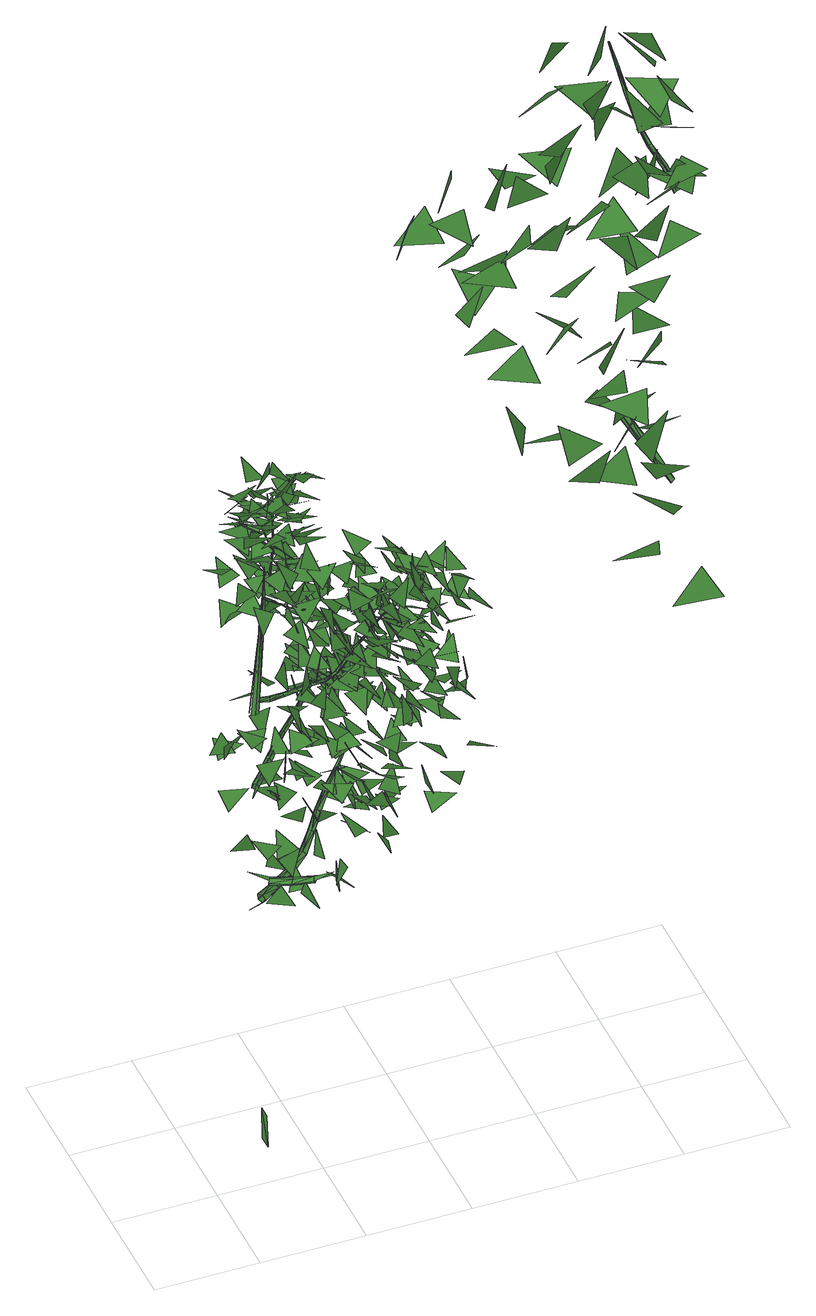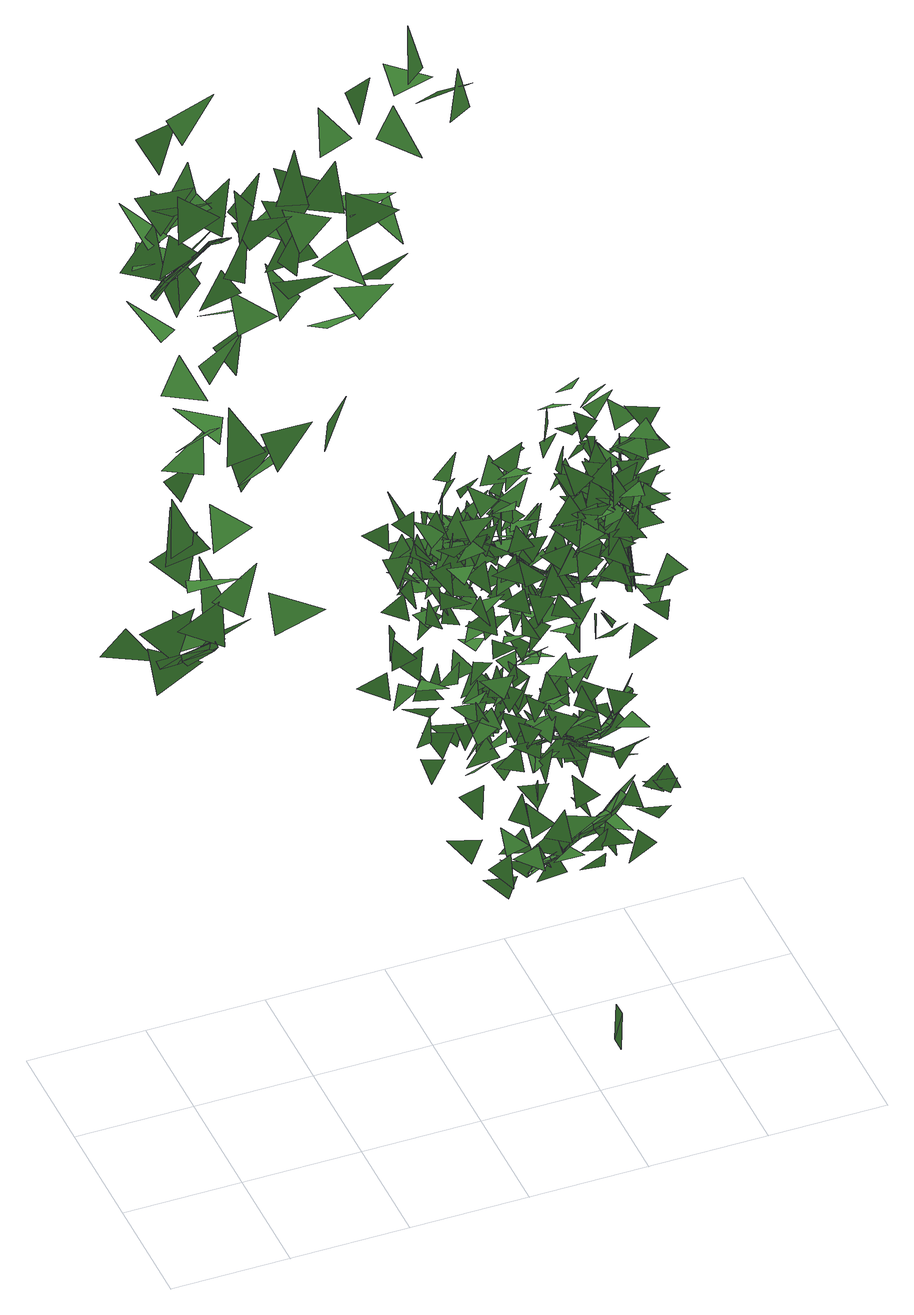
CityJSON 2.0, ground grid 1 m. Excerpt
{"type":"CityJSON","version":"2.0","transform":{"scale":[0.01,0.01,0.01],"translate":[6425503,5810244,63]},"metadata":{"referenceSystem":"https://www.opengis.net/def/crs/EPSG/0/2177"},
"CityObjects":{
"tree1":{"type":"SolitaryVegetationObject","attributes":{"crownarea":"86","modell_vol":"LIS","treeheight":"7.1"},"geometry":[{"type":"MultiSurface","lod":"2","boundaries":[[[0,1,2]],[[3,0,4]],[[5,6,7]],[[8,9,10]],[[11,8,10]],[[12,13,14]],[[15,16,17]],[[18,19,20]],[[21,22,23]],[[24,25,26]],[[27,28,29]],[[30,31,32]],[[21,33,22]],[[33,34,35]],[[36,23,37]],[[38,39,40]],[[36,21,23]],[[41,40,42,43]],[[44,45,39]],[[46,47,42]],[[48,49,50]],[[51,52,53]],[[49,48,43,37]],[[45,44,46]],[[34,48,50]],[[54,51,55]],[[56,41,43,42]],[[57,36,37]],[[58,59,60]],[[48,57,37,43]],[[41,38,40]],[[61,17,16]],[[38,44,39]],[[47,56,42]],[[62,63,64]],[[65,66,63]],[[67,68,64]],[[44,47,46]],[[21,69,33]],[[70,71,72]],[[51,53,55]],[[73,74,75]],[[62,65,63]],[[52,76,53]],[[77,62,64]],[[52,17,61]],[[78,79,80]],[[66,65,81]],[[68,67,81]],[[68,77,64]],[[21,36,69]],[[79,82,80]],[[16,54,83]],[[84,78,80]],[[85,86,80]],[[34,33,69]],[[87,82,79]],[[85,80,82]],[[84,88,78]],[[89,87,79]],[[36,57,69]],[[88,90,78]],[[80,86,84]],[[91,85,82]],[[85,92,86]],[[92,85,93]],[[94,95,92]],[[85,91,93]],[[82,87,91]],[[92,95,96]],[[93,94,92]],[[92,96,86]],[[97,90,89,48,34,69]],[[69,57,48,89,90,97]],[[14,98,12]],[[89,90,87]],[[99,100,101]],[[65,102,81]],[[102,68,81]],[[103,104,95]],[[90,88,87]],[[84,86,105]],[[96,106,86]],[[88,84,105]],[[94,107,95]],[[91,87,108]],[[108,87,88]],[[106,105,86]],[[107,103,95]],[[93,91,109]],[[105,108,88]],[[31,110,111]],[[91,108,109]],[[96,95,112]],[[112,95,104]],[[113,114,115]],[[108,105,109]],[[93,109,94]],[[105,106,109]],[[106,96,112]],[[109,106,94]],[[106,112,94]],[[76,52,61]],[[54,55,83]],[[103,116,104]],[[117,94,112]],[[112,104,117]],[[117,118,94]],[[119,120,121]],[[107,94,118]],[[122,123,124]],[[125,116,103]],[[103,107,125]],[[126,127,128]],[[117,104,116]],[[107,118,125]],[[129,118,117]],[[61,16,83]],[[68,130,77]],[[131,111,132]],[[14,74,133]],[[125,118,129]],[[134,135,136]],[[137,131,138]],[[117,116,129]],[[125,139,116]],[[110,132,111]],[[62,77,140]],[[141,139,125]],[[75,142,73]],[[139,143,116]],[[130,140,77]],[[65,144,102]],[[125,129,145]],[[146,139,141]],[[141,125,145]],[[129,116,147]],[[139,148,143]],[[116,143,147]],[[146,148,139]],[[147,145,129]],[[65,62,144]],[[149,150,151]],[[146,141,152]],[[62,140,153]],[[143,148,154]],[[141,145,152]],[[147,143,154]],[[152,145,147]],[[30,137,155]],[[154,152,147]],[[142,12,98]],[[68,102,156]],[[31,30,157]],[[144,156,102]],[[62,153,144]],[[44,158,47]],[[159,160,161]],[[68,156,130]],[[131,132,138]],[[162,163,164]],[[165,166,167]],[[41,56,168]],[[169,170,171]],[[38,41,172]],[[53,76,173]],[[44,38,172]],[[56,47,174]],[[55,53,175]],[[137,138,155]],[[133,74,73]],[[31,157,110]],[[14,133,176]],[[158,177,47]],[[157,30,155]],[[153,140,178]],[[83,55,175]],[[144,153,179]],[[73,142,180]],[[14,176,98]],[[41,168,172]],[[181,182,183]],[[140,130,184]],[[56,174,168]],[[76,61,185]],[[180,142,98]],[[156,144,186]],[[153,178,179]],[[130,156,187]],[[53,173,175]],[[178,140,184]],[[44,172,158]],[[188,189,190]],[[76,185,173]],[[174,47,177]],[[144,179,186]],[[191,192,193]],[[194,195,196]],[[184,130,187]],[[187,156,186]],[[61,83,197]],[[83,175,198]],[[199,200,201]],[[202,203,204]],[[205,206,207]],[[185,61,197]],[[208,209,210]],[[211,155,138]],[[179,178,212]],[[186,213,187]],[[197,83,198]],[[178,184,214]],[[168,215,172]],[[216,97,217]],[[186,179,213]],[[179,212,218]],[[184,187,219]],[[220,221,222]],[[213,219,187]],[[223,224,225]],[[212,178,214]],[[179,218,213]],[[173,226,175]],[[138,132,227]],[[228,229,230]],[[214,184,219]],[[231,211,138]],[[232,233,234]],[[235,236,237]],[[168,174,215]],[[132,110,238]],[[174,177,239]],[[158,172,240]],[[157,155,211]],[[110,157,241]],[[177,158,240]],[[218,212,242]],[[243,244,245]],[[176,246,98]],[[98,247,180]],[[212,214,248]],[[213,218,249]],[[250,251,252]],[[138,227,231]],[[218,242,249]],[[172,215,253]],[[242,212,248]],[[219,213,254]],[[227,132,238]],[[174,239,215]],[[214,219,255]],[[172,253,240]],[[254,213,249]],[[256,257,258]],[[214,255,248]],[[259,260,261]],[[262,263,264]],[[265,266,267]],[[239,177,268]],[[269,270,271]],[[268,177,240]],[[110,241,238]],[[255,219,254]],[[272,273,274]],[[241,157,211]],[[275,276,277]],[[133,73,278]],[[279,280,281]],[[282,283,284]],[[285,286,287]],[[288,289,290]],[[291,292,293]],[[294,295,296]],[[197,198,297]],[[73,180,298]],[[176,133,246]],[[299,300,301]],[[249,242,302]],[[242,248,303]],[[304,305,306]],[[248,255,303]],[[307,308,309]],[[254,249,310]],[[311,312,313]],[[314,315,316]],[[317,318,319]],[[249,302,320]],[[255,254,310]],[[302,242,303]],[[310,249,320]],[[268,321,239]],[[255,322,303]],[[323,324,325]],[[322,255,310]],[[326,327,328]],[[329,133,278]],[[330,331,332]],[[333,334,335]],[[336,337,338]],[[339,340,341]],[[253,215,342]],[[278,73,298]],[[343,344,345]],[[240,253,342]],[[133,329,246]],[[215,239,346]],[[180,247,298]],[[347,348,349]],[[350,351,352]],[[321,346,239]],[[241,353,238]],[[268,240,321]],[[320,302,354]],[[98,246,247]],[[355,356,357]],[[302,303,358]],[[359,360,361]],[[362,363,364]],[[215,365,342]],[[366,367,368]],[[231,227,369]],[[303,322,370]],[[310,320,370]],[[371,372,373]],[[374,375,376]],[[215,346,365]],[[354,302,358]],[[322,310,370]],[[320,354,377]],[[240,342,378]],[[303,370,358]],[[379,380,381]],[[227,238,382]],[[370,320,377]],[[383,384,385]],[[321,240,378]],[[211,231,386]],[[241,211,386]],[[387,388,389]],[[390,391,392]],[[393,354,358]],[[394,395,396,397]],[[398,399,400]],[[401,402,403]],[[396,404,405,406]],[[377,354,393]],[[407,393,358]],[[408,409,410]],[[231,369,411]],[[358,370,412]],[[413,414,415]],[[416,417,418]],[[370,377,412]],[[419,420,421]],[[369,227,382]],[[358,412,407]],[[412,377,393]],[[231,411,386]],[[422,423,424]],[[425,426,427]],[[238,353,382]],[[428,378,342]],[[353,241,386]],[[429,365,346]],[[430,431,432]],[[433,434,435]],[[393,436,412]],[[378,428,321]],[[393,407,436]],[[407,412,437]],[[438,439,440]],[[436,441,412]],[[407,437,436]],[[442,428,342]],[[443,444,445]],[[342,365,429]],[[412,446,437]],[[446,412,441]],[[447,429,346]],[[448,449,450]],[[346,321,451]],[[428,451,321]],[[452,453,454]],[[436,455,441]],[[436,437,456]],[[342,429,442]],[[457,458,459]],[[460,461,462]],[[463,464,465]],[[466,467,468]],[[437,446,469]],[[470,471,472]],[[446,441,473]],[[437,469,456]],[[436,456,455]],[[447,346,451]],[[473,441,455]],[[446,473,469]],[[474,475,476]],[[329,278,477]],[[278,298,477]],[[478,479,450,480]],[[481,482,483]],[[484,485,486]],[[456,469,487]],[[455,456,487]],[[246,329,488]],[[298,247,489]],[[490,491,492]],[[247,246,488]],[[469,473,493]],[[411,369,494]],[[473,455,495]],[[496,497,498]],[[499,500,501]],[[495,455,487]],[[487,469,493]],[[473,495,493]],[[502,503,504]],[[505,506,507]],[[369,382,508]],[[509,428,442]],[[510,511,512]],[[386,411,513]],[[514,515,516]],[[353,386,513]],[[493,517,487]],[[518,495,487]],[[382,353,519]],[[517,493,495]],[[520,521,522]],[[523,329,477]],[[524,525,526]],[[517,518,487]],[[477,298,527]],[[442,429,528]],[[528,509,442]],[[518,517,495]],[[529,530,531]],[[532,533,534]],[[298,489,527]],[[535,411,494]],[[429,447,536]],[[329,523,488]],[[537,538,539]],[[540,541,542]],[[494,369,508]],[[447,451,536]],[[451,428,543]],[[544,545,546]],[[489,247,488]],[[547,548,549]],[[411,535,513]],[[382,519,508]],[[550,551,552]],[[553,554,555]],[[556,557,558]],[[429,559,528]],[[560,518,517]],[[519,353,513]],[[429,536,559]],[[543,428,509]],[[561,562,563]],[[451,543,536]],[[564,565,566]],[[567,568,569]],[[570,571,572]],[[573,574,575]],[[576,577,578]],[[579,580,581]],[[582,583,584]],[[585,586,587]],[[588,589,590]],[[591,592,593]],[[594,595,596]],[[560,597,598]],[[599,600,601]],[[602,509,528]],[[603,604,605]],[[606,607,608]],[[609,610,611]],[[612,613,614]],[[528,559,615]],[[615,602,528]],[[616,617,618]],[[619,620,621]],[[598,597,622]],[[513,623,519]],[[543,509,602]],[[559,536,624]],[[625,626,627]],[[536,543,624]],[[628,629,630]],[[631,632,633]],[[535,494,634]],[[559,635,615]],[[494,508,636]],[[559,624,635]],[[523,477,637]],[[477,527,637]],[[513,535,638]],[[639,543,602]],[[640,641,642]],[[643,644,645]],[[646,647,648]],[[543,639,624]],[[508,519,649]],[[650,651,652]],[[623,649,519]],[[653,654,655]],[[656,657,658]],[[527,489,659]],[[634,494,636]],[[488,523,660]],[[661,662,663]],[[638,535,634]],[[489,488,660]],[[664,665,666]],[[508,649,636]],[[615,667,602]],[[668,669,670]],[[671,672,673]],[[513,638,623]],[[674,675,676]],[[677,523,637]],[[678,679,680]],[[681,682,683]],[[637,527,684]],[[615,635,667]],[[685,686,687]],[[688,689,690,691]],[[692,693,694]],[[695,696,697]],[[639,602,698]],[[684,527,659]],[[624,639,698]],[[699,700,701]],[[635,624,698]],[[523,677,660]],[[702,703,704]],[[705,706,707]],[[635,708,667]],[[709,710,711]],[[602,667,712]],[[713,714,715]],[[659,489,660]],[[635,698,708]],[[698,602,712]],[[716,717,718]],[[719,720,721]],[[722,723,724]],[[636,725,634]],[[726,727,728]],[[729,730,731]],[[732,733,734]],[[735,736,737]],[[738,739,740]],[[741,742,688,743]],[[744,745,746]],[[747,748,749]],[[750,751,752]],[[753,754,755]],[[756,757,758]],[[759,760,761]],[[712,667,762]],[[763,764,765]],[[667,708,766]],[[638,634,767]],[[725,767,634]],[[708,698,766]],[[698,712,768]],[[769,770,771]],[[772,773,774]],[[775,776,777]],[[778,779,780]],[[636,649,781]],[[782,783,784]],[[667,766,762]],[[623,638,785]],[[786,787,788]],[[768,712,762]],[[649,623,785]],[[789,790,791]],[[792,698,768]],[[793,794,795,796]],[[698,797,766]],[[798,799,800]],[[698,792,797]],[[801,802,803]],[[637,684,804]],[[805,638,767]],[[806,807,808]],[[636,781,725]],[[677,637,809]],[[810,811,812]],[[813,814,815]],[[816,817,818]],[[819,820,821]],[[822,823,824]],[[638,805,785]],[[825,826,827]],[[781,649,785]],[[828,829,830]],[[684,659,831]],[[832,833,834]],[[659,660,831]],[[835,797,792]],[[836,660,677,837]],[[637,804,809]],[[838,839,840]],[[841,842,843]],[[844,845,846]],[[762,766,847]],[[848,849,850]],[[768,762,851]],[[852,853,854]],[[804,684,855]],[[766,797,847]],[[792,768,851]],[[851,835,792]],[[856,857,858]],[[859,860,861]],[[862,863,864]],[[865,866,867]],[[677,809,837]],[[855,684,831]],[[868,869,870]],[[871,872,873]],[[874,875,876]],[[762,847,851]],[[877,878,879]],[[880,881,882]],[[883,884,885]],[[797,835,847]],[[886,795,887]],[[888,889,890]],[[831,660,836,837]],[[891,892,893]],[[894,895,896]],[[767,725,897]],[[805,767,898]],[[899,900,901]],[[902,903,904]],[[725,781,905]],[[785,805,906]],[[907,851,847]],[[781,785,906]],[[908,847,835]],[[909,835,851]],[[910,911,912]],[[898,767,897]],[[913,914,915]],[[916,805,898]],[[725,905,897]],[[917,918,919]],[[920,907,847]],[[908,920,847]],[[921,922,923]],[[924,925,926]],[[805,916,906]],[[836,927,928,929]],[[930,837,809]],[[907,931,851]],[[905,781,906]],[[909,908,835]],[[931,909,851]],[[932,933,934]],[[935,936,937]],[[938,939,940]],[[941,942,943,944]],[[945,946,947]],[[948,949,950]],[[951,952,953]],[[954,955,956]],[[957,958,959]],[[960,961,962]],[[963,964,965]],[[966,967,968]],[[969,970,971]],[[972,973,974]],[[975,976,977]],[[978,979,980]],[[809,804,981]],[[982,983,984]],[[804,855,985]],[[986,987,988]],[[989,990,991]],[[992,993,994]],[[995,996,997]],[[998,930,809]],[[855,831,999]],[[831,837,930]],[[1000,1001,1002]],[[1003,1004,1005]],[[1006,1007,1008]],[[1009,1010,1011]],[[1012,1013,1014]],[[1015,1016,1017]],[[981,804,985]],[[998,809,981]],[[1018,1019,1020]],[[1021,1022,1023]],[[1024,1025,1026]],[[855,999,985]],[[941,1027,1028,1029]],[[1030,1031,1032]],[[1033,1034,1035]],[[898,897,1036]],[[920,908,1037]],[[897,905,1036]],[[999,831,930]],[[908,909,1037]],[[916,898,1038]],[[907,920,1037]],[[931,907,1037]],[[909,931,1037]],[[906,916,1038]],[[1039,1040,1041]],[[905,906,1042]],[[1043,1044,1045]],[[1046,1047,1048]],[[1049,1050,1051]],[[1052,1053,1054]],[[1055,1056,1057]],[[1058,1059,1060]],[[909,1061,1037]],[[1062,1063,1064]],[[1065,898,1036]],[[1066,1067,1068]],[[1038,898,1065]],[[1069,1070,1071]],[[1072,1073,1074]],[[905,1042,1036]],[[1075,1076,1077]],[[906,1038,1078]],[[906,1078,1042]],[[1079,1080,1081]],[[1082,1083,1084]],[[1085,1086,1087]],[[1088,1089,1090]],[[1091,1092,1093]],[[1094,1095,1096]],[[1097,1098,1099]],[[1100,1101,1102]],[[981,1103,998]],[[1104,1105,1106]],[[1107,1108,1109]],[[1110,1111,1112]],[[1113,1114,1115]],[[1116,1061,1037]],[[1117,1118,1119]],[[1120,1121,1122]],[[1123,1124,1125]],[[1126,1127,1128]],[[1129,1130,1131]],[[981,985,1132]],[[1133,1116,1037]],[[1037,1061,1134]],[[1135,1136,1137]],[[1138,1139,1140]],[[1141,1142,1143]],[[1103,1144,998]],[[985,999,1132]],[[930,998,1144]],[[1145,1146,1147]],[[1148,1149,1150]],[[1151,1152,1153]],[[1154,1155,1156]],[[999,930,1157]],[[1158,1159,1160]],[[1037,1134,1161]],[[1162,1163,1164]],[[1061,1116,1134]],[[1133,1037,1161]],[[1165,1166,1167]],[[1168,1169,1170]],[[1171,1172,1173]],[[1065,1036,1174]],[[1103,981,1132]],[[1038,1065,1175]],[[1036,1042,1176]],[[1177,1178,1179]],[[1078,1038,1175]],[[1042,1078,1180]],[[1181,1182,1183]],[[1184,1185,1186]],[[1187,1188,1189]],[[1190,1191,1192]],[[999,1157,1132]],[[930,1144,1193]],[[1157,930,1193]],[[1194,1195,1196]],[[1197,1198,1199]],[[1200,1201,1202]],[[1203,1204,1205]],[[1206,1207,1208]],[[1175,1065,1174]],[[1174,1036,1176]],[[1209,1134,1116]],[[1042,1180,1176]],[[1078,1210,1180]],[[1078,1175,1210]],[[1211,1212,1213]],[[1214,1215,1216]],[[1217,1218,1219]],[[1220,1221,1222]],[[1161,1134,1209]],[[1116,1133,1209]],[[1133,1161,1209]],[[1223,1224,1225]],[[1226,1227,1228]],[[1132,1229,1103]],[[1230,1231,1232]],[[1233,1234,1235]],[[1236,1237,1238]],[[1239,1240,1241]],[[1242,1193,1144]],[[1243,1244,1245]],[[1246,1247,1248]],[[1249,1250,1251]],[[1252,1253,1254]],[[1255,1256,1257]],[[1258,1176,1180]],[[1259,1260,1261]],[[1262,1263,1264]],[[1265,1266,1267]],[[1268,1269,1270]],[[1271,1272,1273]],[[1274,1275,1276]],[[1277,1278,1279]],[[1280,1281,1282]],[[1283,1284,1285]],[[1286,1287,1288]],[[1289,1290,1291]],[[1292,1293,1294]],[[1295,1296,1297]],[[1298,1299,1300]],[[1301,1302,1303]],[[1304,1305,1306]],[[1307,1308,1309]],[[1310,1311,1312]],[[1313,1314,1315]],[[1316,1317,1318]],[[1319,1320,1321]],[[1322,1323,1324]],[[1325,1326,1327]],[[1328,1329,1330]],[[1331,1332,1333]],[[1334,1335,1336]],[[1337,1338,1339]],[[1340,1341,1342]],[[1343,1344,1345]],[[1346,1347,1348]],[[1349,1350,1351]],[[1352,1353,1354]],[[1355,1356,1357]],[[1358,1359,1360]],[[1361,1362,1363]],[[1364,1365,1366]],[[1367,1368,1369]],[[1370,1371,1372]],[[1373,1374,1375]],[[1376,1377,1378]],[[1379,1380,1381]],[[1382,1383,1384]],[[1385,1386,1387]],[[1388,1389,1390]],[[1391,1392,1393]],[[1394,1395,1396]],[[1397,1398,1399]],[[1400,1401,1402]],[[1403,1404,1405]],[[1406,1407,1408]],[[1409,1410,1411]],[[1412,1413,1414]],[[1415,1416,1417]],[[1418,1419,1420]],[[1421,1422,1423]],[[1424,1425,1426]],[[1427,1428,1429]]]}]},
"tree2":{"type":"SolitaryVegetationObject","attributes":{"crownarea":"105","modell_vol":"LIS","treeheight":"12.1"},"geometry":[{"type":"MultiSurface","lod":"2","boundaries":[[[1430,1431,1432]],[[1433,1434,1435]],[[1436,1437,1438]],[[1439,1440,1441]],[[1442,1443,1444]],[[1445,1446,1447]],[[1448,1449,1450]],[[1451,1452,1453]],[[1454,1455,1456]],[[1457,1458,1459]],[[1460,1461,1462]],[[1463,1464,1465]],[[1466,1467,1468]],[[1469,1470,1471]],[[1472,1473,1474]],[[1475,1476,1477]],[[1478,1479,1480]],[[1481,1482,1483]],[[1484,1485,1486]],[[1487,1488,1489]],[[1490,1491,1492]],[[1493,1494,1495]],[[1496,1497,1498]],[[1499,1500,1501]],[[1502,1503,1504]],[[1505,1506,1507]],[[1508,1509,1510]],[[1511,1512,1513]],[[1514,1515,1516]],[[1517,1518,1519]],[[1520,1521,1522]],[[1523,1524,1525]],[[1526,1527,1528]],[[1529,1530,1531]],[[1532,1533,1534]],[[1535,1536,1537]],[[1538,1539,1540]],[[1541,1542,1543]],[[1544,1545,1546]],[[1547,1548,1549]],[[1550,1551,1552]],[[1553,1554,1555]],[[1556,1557,1558]],[[1559,1560,1561]],[[1562,1563,1564]],[[1565,1566,1567]],[[1568,1569,1570]],[[1571,1572,1573]],[[1574,1575,1576]],[[1577,1578,1579]],[[1580,1581,1582]],[[1583,1584,1585]],[[1586,1587,1588]],[[1589,1590,1591]],[[1592,1593,1594]],[[1595,1596,1597]],[[1598,1599,1600]],[[1601,1602,1603]],[[1604,1605,1606]],[[1604,1607,1605]],[[1604,1606,1608]],[[1609,1604,1610]],[[1610,1604,1608]],[[1607,1611,1605]],[[1607,1604,1612]],[[1611,1613,1605]],[[1614,1610,1608]],[[1604,1609,1612]],[[1615,1609,1610]],[[1612,1616,1607]],[[1607,1616,1611]],[[1611,1614,1613]],[[1614,1608,1617]],[[1606,1605,1618]],[[1613,1614,1617]],[[1619,1610,1614]],[[1619,1615,1610]],[[1620,1605,1613]],[[1611,1619,1614]],[[1608,1621,1617]],[[1608,1606,1621]],[[1616,1619,1611]],[[1605,1620,1618]],[[1622,1623,1624]],[[1625,1612,1609]],[[1606,1618,1621]],[[1626,1609,1615]],[[1627,1620,1613]],[[1628,1629,1630]],[[1621,1627,1617]],[[1613,1617,1627]],[[1631,1632,1633]],[[1626,1625,1609]],[[1634,1635,1636]],[[1612,1625,1616]],[[1637,1626,1615]],[[1638,1621,1618]],[[1639,1640,1641]],[[1642,1618,1620]],[[1637,1615,1619]],[[1643,1644,1645]],[[1616,1646,1619]],[[1621,1647,1627]],[[1648,1649,1650]],[[1625,1651,1616]],[[1652,1653,1654]],[[1646,1637,1619]],[[1655,1656,1657]],[[1651,1646,1616]],[[1658,1625,1626]],[[1659,1660,1661]],[[1662,1626,1637]],[[1662,1658,1626]],[[1663,1664,1665]],[[1658,1666,1625]],[[1666,1667,1625]],[[1625,1667,1651]],[[1668,1662,1637]],[[1668,1637,1646]],[[1651,1667,1646]],[[1669,1670,1671]],[[1667,1668,1646]],[[1669,1672,1670]],[[1673,1670,1672]],[[1674,1675,1676]],[[1671,1677,1678]],[[1679,1680,1681]],[[1669,1671,1678]],[[1669,1682,1672]],[[1673,1683,1684]],[[1683,1673,1672]],[[1685,1677,1684]],[[1685,1678,1677]],[[1686,1687,1688]],[[1689,1690,1691]],[[1692,1693,1694]],[[1682,1695,1672]],[[1683,1685,1684]],[[1695,1696,1672]],[[1683,1672,1696]]]}]}
},
"vertices":[
[65,38,413],[62,37,415],[68,23,417],[65,37,410],[68,22,414],[56,32,595],[56,54,611],[74,52,600],[65,58,38],[65,46,38],[66,45,3],[66,59,3],[72,64,266],[52,53,270],[70,67,262],[55,66,302],[72,55,300],[72,55,295],[87,61,424],[68,47,410],[60,57,428],[71,73,584],[60,70,475],[64,69,475],[62,30,642],[82,44,630],[84,23,626],[68,72,523],[58,67,524],[68,72,520],[71,79,383],[70,81,386],[60,66,384],[71,74,584],[72,76,584],[60,74,475],[72,72,584],[67,70,475],[77,69,491],[65,72,491],[65,70,489],[77,68,489],[65,72,486],[68,71,487],[78,72,490],[65,74,490],[65,74,487],[78,72,487],[74,74,584],[67,74,475],[64,76,475],[68,49,298],[70,51,293],[85,38,300],[70,51,302],[87,40,304],[77,69,486],[74,73,584],[72,76,264],[62,74,283],[64,99,276],[89,43,298],[72,82,560],[69,74,560],[70,74,561],[74,81,560],[71,73,559],[71,73,562],[74,81,562],[74,74,636],[76,54,656],[57,73,648],[79,78,644],[85,85,266],[67,71,264],[67,72,269],[87,40,297],[72,82,562],[72,74,603],[72,74,601],[74,67,603],[72,73,560],[75,68,602],[89,44,303],[75,68,604],[77,62,605],[77,62,606],[76,68,602],[76,68,604],[74,74,601],[74,74,602],[77,62,604],[79,56,607],[79,56,606],[82,50,608],[81,50,609],[79,56,608],[74,74,621],[89,78,264],[84,50,414],[76,32,423],[85,51,441],[75,81,561],[84,43,609],[84,44,610],[78,62,606],[80,56,607],[84,44,609],[78,62,604],[80,56,606],[81,94,386],[67,84,385],[82,50,609],[60,105,572],[80,105,580],[61,103,599],[88,39,612],[85,44,610],[85,44,609],[80,28,643],[74,45,663],[94,44,645],[95,22,577],[74,28,594],[93,35,600],[88,38,611],[87,25,594],[84,45,612],[85,52,592],[89,39,611],[77,89,563],[66,83,381],[78,96,385],[84,84,260],[53,106,680],[67,113,665],[78,94,680],[70,81,379],[78,96,381],[91,32,614],[76,90,563],[91,32,613],[70,67,271],[91,33,614],[77,90,561],[92,33,613],[93,28,616],[92,33,614],[93,28,617],[102,60,319],[88,42,305],[77,49,322],[94,28,616],[76,90,562],[94,28,617],[81,94,380],[78,89,562],[82,92,384],[90,70,492],[69,108,632],[92,99,645],[65,99,652],[89,23,482],[83,41,501],[96,49,486],[62,108,664],[52,124,653],[79,120,646],[89,67,491],[94,45,612],[77,36,621],[98,39,638],[89,68,493],[102,28,306],[90,67,489],[103,30,310],[87,80,259],[91,70,490],[79,98,565],[79,98,564],[88,81,267],[59,116,457],[85,123,451],[74,106,469],[81,97,566],[104,29,303],[81,98,564],[82,97,565],[103,16,284],[96,33,304],[96,42,284],[77,113,610],[94,105,619],[71,95,629],[93,24,602],[84,33,620],[111,33,621],[106,32,304],[105,33,308],[62,114,619],[82,124,604],[84,103,607],[64,111,661],[76,125,641],[85,106,645],[74,111,620],[57,125,633],[83,129,626],[106,47,513],[92,32,516],[101,41,540],[92,108,382],[84,104,570],[85,105,568],[85,103,570],[103,65,493],[88,66,607],[100,80,626],[84,105,568],[86,104,569],[90,30,663],[104,50,672],[109,30,654],[94,70,611],[92,52,622],[94,73,638],[118,20,318],[89,109,387],[86,43,640],[104,59,653],[107,40,635],[90,109,384],[79,81,248],[104,76,241],[92,80,265],[68,115,681],[64,133,671],[89,131,680],[92,107,388],[103,67,491],[103,69,494],[94,106,385],[87,110,576],[68,111,661],[72,129,651],[94,120,663],[107,93,262],[108,90,266],[88,109,576],[87,111,574],[66,155,508],[85,152,527],[67,162,534],[102,67,494],[89,111,574],[89,110,575],[95,95,577],[90,107,601],[83,113,575],[75,113,592],[70,137,603],[92,127,591],[77,101,366],[104,106,362],[89,101,384],[65,151,571],[55,169,566],[82,169,559],[103,69,491],[96,72,490],[84,73,508],[101,94,504],[63,138,527],[75,155,521],[87,138,538],[82,130,619],[101,125,631],[78,115,642],[104,96,269],[87,61,407],[101,75,398],[113,52,403],[103,83,592],[93,90,616],[89,99,591],[67,135,269],[92,140,260],[82,133,285],[65,136,648],[81,147,629],[89,130,638],[116,27,495],[97,22,514],[118,40,511],[82,128,621],[60,145,626],[87,149,623],[122,22,313],[106,92,270],[62,172,351],[84,166,352],[72,169,376],[92,114,582],[93,113,582],[64,157,322],[70,147,304],[90,150,322],[67,161,548],[87,165,553],[70,177,570],[94,115,581],[69,169,346],[91,165,361],[67,177,366],[90,137,584],[94,126,603],[74,145,606],[82,107,551],[108,115,552],[91,103,570],[92,115,581],[115,66,496],[94,114,581],[83,102,632],[101,113,635],[101,90,648],[74,167,347],[94,174,364],[71,160,367],[104,96,264],[109,24,638],[101,41,648],[128,40,650],[116,13,593],[109,30,613],[123,38,599],[133,26,486],[108,19,494],[117,35,506],[73,135,540],[95,121,534],[90,140,552],[114,64,499],[98,75,259],[109,61,271],[106,84,283],[115,64,496],[123,54,579],[106,42,596],[109,64,600],[81,119,393],[77,145,396],[99,130,391],[105,119,387],[96,118,589],[72,127,650],[92,141,640],[98,129,657],[97,117,589],[123,55,477],[108,67,496],[104,74,476],[94,72,573],[96,90,563],[119,74,562],[114,63,497],[88,101,279],[84,128,281],[106,113,280],[101,122,388],[98,118,588],[101,133,623],[106,119,638],[81,129,639],[104,98,265],[94,111,279],[95,121,254],[97,118,589],[114,66,499],[78,131,577],[87,119,562],[105,126,580],[104,120,390],[106,85,613],[87,101,602],[106,107,597],[104,121,385],[102,106,550],[91,119,562],[96,129,538],[82,123,629],[101,128,609],[104,109,619],[99,121,596],[82,123,605],[90,144,619],[93,139,616],[103,123,607],[114,62,435],[106,72,459],[111,84,435],[98,125,562],[105,121,582],[87,141,581],[87,136,607],[77,156,623],[99,141,624],[99,121,597],[96,137,371],[106,150,385],[79,148,389],[101,123,386],[100,121,596],[111,42,532],[112,64,518],[127,50,512],[99,111,614],[91,121,638],[100,132,615],[116,30,625],[121,40,650],[126,48,624],[84,151,648],[72,175,646],[94,165,636],[117,63,305],[119,44,314],[119,64,332],[126,63,502],[126,60,501],[115,105,608],[105,88,626],[100,114,621],[96,116,385],[109,101,393],[103,121,410],[101,125,604],[102,124,605],[83,132,645],[95,156,644],[104,130,641],[102,125,604],[126,61,502],[92,114,593],[93,140,590],[111,121,587],[103,125,604],[127,61,499],[78,149,619],[101,165,619],[93,162,638],[127,62,500],[114,52,509],[124,65,530],[123,71,503],[105,130,611],[104,129,612],[98,129,643],[80,150,645],[107,148,640],[76,171,621],[101,179,628],[93,163,641],[126,20,393],[116,43,401],[142,33,401],[120,57,601],[114,57,622],[125,80,615],[105,129,612],[112,118,599],[107,117,625],[99,133,605],[106,129,611],[123,28,460],[120,53,467],[141,40,455],[121,108,273],[95,142,633],[81,163,643],[106,160,633],[109,138,650],[88,146,666],[100,157,644],[121,29,398],[133,52,406],[141,31,391],[106,135,618],[125,106,268],[126,103,272],[101,165,636],[115,157,650],[89,152,656],[107,135,619],[114,134,392],[107,135,618],[101,127,646],[123,124,647],[109,112,667],[145,31,426],[141,12,434],[133,32,451],[93,127,635],[109,140,628],[115,126,651],[126,33,291],[135,30,310],[138,55,300],[116,132,393],[137,62,508],[104,101,579],[116,101,560],[128,88,581],[116,133,388],[116,97,492],[127,81,502],[117,100,519],[109,142,624],[109,142,623],[117,131,391],[143,32,341],[148,18,357],[133,40,365],[122,109,269],[111,156,427],[111,141,442],[94,161,446],[123,105,275],[136,61,509],[97,156,552],[121,150,565],[102,142,574],[143,54,467],[121,47,481],[133,62,491],[114,135,389],[138,60,507],[101,117,601],[111,116,582],[127,108,604],[123,43,522],[140,52,502],[145,32,509],[138,62,507],[126,33,442],[138,54,455],[148,30,445],[106,101,609],[123,107,597],[130,88,615],[109,155,599],[120,146,616],[96,157,623],[114,76,504],[130,96,512],[135,71,505],[106,114,313],[125,111,303],[124,101,328],[137,59,508],[111,148,630],[133,44,273],[136,59,295],[138,64,269],[120,133,631],[115,139,658],[105,148,634],[119,146,582],[104,147,599],[102,168,582],[126,57,287],[139,66,273],[145,40,277],[92,161,660],[98,187,667],[111,167,654],[92,176,614],[119,170,619],[104,160,632],[121,72,533],[124,98,536],[138,80,522],[94,159,396],[106,155,371],[115,163,396],[107,135,587],[128,130,588],[115,127,612],[108,128,253],[129,130,257],[112,140,276],[144,30,507],[128,33,522],[153,45,528],[107,125,429],[123,126,414],[129,109,435],[111,156,635],[111,156,634],[120,153,295],[116,150,317],[101,169,305],[146,64,517],[144,41,540],[131,48,563],[147,62,545],[127,104,362],[117,122,369],[124,122,342],[142,49,548],[133,59,572],[143,71,550],[123,139,641],[123,124,664],[111,147,658],[145,63,518],[102,154,626],[104,178,615],[120,157,614],[136,24,604],[140,41,616],[161,36,600],[113,163,639],[129,143,396],[148,62,516],[111,143,635],[98,155,624],[123,165,626],[102,160,650],[119,174,652],[114,161,675],[148,23,526],[135,47,522],[157,48,522],[127,143,399],[147,62,517],[128,141,400],[135,123,281],[128,144,397],[147,64,516],[123,124,606],[106,135,612],[128,150,610],[114,110,632],[130,118,619],[140,103,638],[136,77,416],[123,91,428],[141,103,413],[130,140,398],[144,47,501],[154,34,521],[149,59,517],[128,146,660],[113,152,683],[116,165,659],[109,131,660],[123,145,650],[131,139,675],[140,120,280],[140,122,276],[138,47,532],[153,60,525],[160,34,525],[134,64,530],[140,86,543],[152,73,522],[153,64,528],[121,132,393],[117,117,378],[143,116,387],[119,123,592],[111,141,582],[138,137,579],[109,143,654],[116,158,641],[136,143,651],[136,124,277],[104,163,620],[121,169,600],[122,173,626],[153,18,565],[150,44,558],[166,34,548],[138,121,282],[112,135,645],[126,147,634],[138,128,650],[127,142,623],[130,143,619],[144,125,633],[119,137,636],[119,150,289],[138,156,298],[117,157,315],[149,81,535],[158,69,550],[138,84,560],[155,64,526],[113,155,643],[133,151,638],[127,147,664],[138,112,548],[153,107,562],[128,113,572],[117,149,618],[138,145,612],[130,133,635],[154,63,527],[127,113,527],[153,105,530],[139,100,547],[154,65,527],[152,67,425],[159,47,443],[148,72,446],[153,73,491],[151,59,515],[147,85,508],[118,133,529],[136,144,513],[139,123,516],[165,30,572],[149,30,593],[164,49,581],[141,150,409],[167,18,436],[150,35,447],[171,37,430],[167,45,549],[162,23,565],[159,50,568],[135,141,591],[153,126,606],[126,134,609],[149,76,491],[151,76,513],[148,100,503],[127,122,623],[120,138,611],[147,138,613],[129,125,633],[120,140,622],[146,145,626],[164,94,485],[146,89,473],[141,94,499],[157,41,366],[177,33,364],[167,28,388],[168,62,557],[154,49,567],[153,74,577],[143,54,597],[158,74,588],[167,55,584],[159,72,337],[153,59,362],[153,84,354],[126,161,632],[146,167,650],[119,168,650],[163,63,537],[160,101,463],[149,81,479],[142,101,484],[163,62,536],[139,151,408],[163,64,537],[138,149,408],[131,133,420],[132,155,434],[142,130,369],[142,125,390],[131,150,384],[172,53,355],[160,37,373],[160,58,379],[132,120,574],[123,136,562],[150,135,562],[142,149,407],[118,148,596],[126,155,577],[144,155,598],[142,151,406],[172,44,479],[160,50,502],[159,65,486],[147,53,633],[160,71,617],[172,53,621],[163,64,536],[176,30,314],[169,19,338],[169,30,334],[169,44,328],[164,63,535],[128,147,638],[115,164,638],[142,169,637],[163,57,514],[159,70,538],[159,78,511],[148,140,287],[141,152,406],[176,15,366],[167,18,386],[175,41,375],[149,140,284],[128,171,428],[146,160,431],[129,160,452],[126,151,666],[142,150,652],[145,134,673],[160,62,565],[141,79,574],[168,81,571],[149,133,280],[142,118,294],[138,143,302],[150,103,374],[160,90,396],[147,113,392],[153,46,582],[160,66,565],[177,55,572],[133,159,635],[155,145,633],[134,145,650],[153,137,286],[156,67,375],[150,92,371],[170,76,361],[173,64,545],[151,138,283],[152,139,283],[128,159,418],[153,153,407],[141,146,430],[163,60,612],[150,78,628],[171,79,611],[145,138,458],[127,146,476],[146,159,462],[172,64,545],[155,125,437],[140,128,459],[144,144,437],[172,65,545],[144,154,445],[141,162,470],[132,171,447],[150,138,289],[151,103,523],[138,122,508],[159,126,511],[150,86,555],[171,84,552],[164,84,578],[167,34,612],[160,59,602],[182,54,601],[136,117,467],[141,143,464],[159,131,463],[172,62,524],[189,47,538],[163,56,543],[167,51,551],[167,60,577],[172,72,552],[142,138,544],[162,130,541],[149,121,563],[141,152,599],[123,164,593],[147,172,582],[137,153,629],[123,167,621],[148,175,619],[126,157,645],[131,172,631],[151,167,649],[189,44,321],[175,47,344],[165,61,450],[153,81,463],[175,83,462],[177,18,436],[164,35,439],[190,42,437],[171,55,537],[155,64,547],[178,79,547],[152,157,420],[151,158,419],[168,94,450],[143,97,460],[167,108,466],[159,71,625],[156,95,637],[178,81,627],[153,156,418],[153,158,417],[182,67,554],[182,65,554],[182,66,553],[192,40,544],[181,23,562],[179,50,560],[136,157,435],[136,179,450],[155,168,435],[152,159,418],[178,28,399],[169,47,393],[194,44,384],[182,66,554],[158,80,347],[177,91,332],[179,70,332],[138,145,519],[150,167,528],[160,145,518],[145,142,269],[172,147,271],[153,137,288],[166,153,294],[182,67,553],[145,118,410],[154,137,405],[172,116,408],[197,30,491],[200,18,507],[179,33,511],[151,153,336],[129,169,340],[154,173,328],[178,86,554],[175,64,550],[157,74,557],[179,90,555],[191,51,514],[183,35,534],[177,60,528],[160,147,535],[154,147,555],[144,167,542],[171,42,584],[189,58,572],[189,37,565],[199,28,462],[182,15,468],[188,35,486],[170,37,359],[175,64,355],[193,52,354],[172,38,433],[188,59,441],[192,33,434],[159,120,441],[143,140,437],[164,145,435],[149,128,535],[164,129,513],[168,118,537],[161,76,596],[171,98,607],[182,79,592],[167,104,485],[167,103,507],[162,128,497],[177,27,459],[191,43,476],[198,20,464],[141,171,645],[167,163,639],[148,155,658],[163,155,297],[146,159,396],[172,155,402],[150,145,413],[164,152,298],[168,57,585],[187,67,581],[190,46,597],[179,29,479],[183,56,478],[197,35,468],[165,104,535],[189,96,545],[165,101,557],[165,76,563],[172,97,579],[185,76,568],[164,155,295],[166,151,296],[182,69,561],[173,57,576],[186,78,587],[159,142,419],[162,146,445],[154,162,425],[186,68,408],[172,75,431],[179,89,408],[174,103,433],[175,94,453],[167,119,454],[154,157,298],[174,138,297],[156,144,316],[163,80,449],[172,104,442],[185,94,457],[147,154,304],[145,179,314],[165,165,302],[194,43,483],[201,26,495],[189,46,509],[182,30,559],[198,44,559],[204,22,545],[180,79,548],[191,79,567],[174,99,565],[177,79,540],[162,92,531],[187,100,527],[192,38,580],[178,39,596],[201,52,601],[166,163,428],[193,67,560],[166,165,426],[144,165,441],[162,172,431],[167,152,447],[167,163,426],[158,133,562],[172,123,549],[177,121,576],[194,69,550],[182,57,563],[186,83,572],[181,110,308],[171,113,333],[170,128,311],[179,69,532],[177,95,536],[192,80,519],[197,54,388],[183,50,403],[192,75,404],[182,42,540],[197,54,521],[206,36,529],[194,67,559],[189,20,611],[203,41,601],[209,23,592],[166,165,428],[167,106,292],[167,124,282],[188,108,274],[185,35,568],[190,60,560],[207,47,557],[204,28,450],[200,25,472],[198,51,464],[155,177,328],[175,169,333],[157,167,354],[167,164,425],[174,136,291],[173,152,313],[163,154,288],[197,67,565],[178,79,580],[190,86,557],[179,59,387],[191,74,377],[205,52,384],[189,106,359],[172,110,380],[175,127,367],[150,160,464],[170,177,472],[170,155,457],[191,53,549],[205,37,565],[197,62,568],[174,129,337],[156,145,323],[177,149,318],[189,70,500],[173,81,510],[197,95,506],[178,168,305],[194,56,545],[179,78,545],[203,73,535],[189,140,452],[181,131,435],[169,123,457],[188,57,530],[185,73,544],[202,80,524],[212,19,379],[202,14,398],[209,40,396],[205,68,564],[193,36,559],[212,47,557],[215,20,559],[174,138,534],[194,121,535],[175,128,552],[200,35,517],[219,26,513],[211,25,539],[182,81,500],[185,96,484],[204,78,485],[190,100,465],[172,106,475],[194,108,491],[180,166,307],[205,69,564],[205,68,565],[191,59,567],[187,78,587],[208,72,570],[180,167,467],[166,152,484],[165,178,480],[197,46,514],[192,72,506],[212,53,500],[179,169,303],[180,94,428],[178,116,443],[196,116,431],[207,68,565],[199,69,591],[193,84,569],[160,157,444],[173,179,435],[179,154,433],[216,52,592],[203,36,597],[204,55,616],[182,165,305],[198,50,543],[220,48,542],[209,35,563],[205,69,565],[172,145,398],[159,160,408],[183,169,401],[197,128,455],[177,118,455],[183,129,479],[187,108,300],[171,128,293],[192,133,292],[195,56,528],[192,81,537],[214,66,532],[181,172,433],[181,173,432],[182,172,433],[202,47,437],[193,72,433],[213,69,425],[182,171,432],[207,96,441],[198,79,448],[191,101,462],[235,23,369],[212,23,354],[209,34,371],[194,57,550],[212,67,546],[216,44,559],[190,115,423],[177,138,429],[187,138,409],[181,167,303],[204,78,335],[185,81,345],[205,98,354],[194,60,577],[213,78,584],[214,55,569],[210,41,540],[196,64,540],[220,56,529],[175,157,400],[167,167,418],[180,184,401],[213,26,499],[204,49,511],[224,44,493],[218,70,567],[182,172,431],[200,102,308],[216,94,329],[195,93,334],[194,143,445],[199,122,462],[182,143,463],[209,91,545],[195,96,561],[198,116,544],[209,36,518],[207,60,530],[228,45,523],[177,166,411],[199,157,423],[177,169,433],[183,169,452],[185,156,469],[178,181,477],[194,182,313],[188,97,605],[211,106,592],[212,86,599],[187,165,423],[189,151,439],[180,175,447],[209,86,578],[196,103,594],[207,105,568],[206,95,515],[204,108,538],[199,116,513],[195,183,310],[192,92,427],[207,113,435],[212,92,420],[213,52,575],[213,52,602],[223,69,584],[219,23,563],[223,45,579],[227,49,558],[185,158,288],[204,150,305],[183,166,308],[221,29,472],[211,47,474],[232,48,457],[194,181,440],[211,40,479],[228,60,477],[231,35,472],[206,66,596],[206,91,584],[224,79,579],[212,31,523],[226,44,511],[238,25,527],[234,44,393],[226,40,413],[216,62,403],[222,19,501],[217,38,494],[244,35,496],[177,162,320],[179,181,310],[202,172,322],[211,67,555],[204,84,544],[230,76,538],[207,72,445],[216,91,441],[226,72,426],[211,50,556],[221,67,548],[238,52,562],[230,13,496],[226,23,515],[243,37,499],[208,118,398],[207,129,423],[202,139,398],[234,13,387],[223,30,392],[247,35,381],[221,84,565],[213,73,582],[223,97,588],[229,57,479],[226,55,501],[225,81,491],[218,89,567],[234,92,581],[210,103,589],[207,96,587],[205,122,594],[223,108,578],[219,52,564],[231,69,557],[238,47,545],[234,67,582],[227,75,606],[221,84,582],[201,160,273],[219,152,291],[194,160,293],[212,144,467],[204,142,494],[201,161,475],[221,160,445],[204,145,429],[199,146,450],[240,30,510],[222,43,511],[244,53,524],[252,22,471],[237,31,492],[238,45,476],[247,44,433],[229,51,451],[235,60,426],[195,140,425],[203,160,430],[219,145,413],[214,151,299],[198,156,313],[203,175,295],[208,106,569],[225,128,571],[229,101,568],[219,79,588],[237,89,582],[242,64,591],[244,41,504],[241,56,527],[239,62,501],[236,68,535],[241,74,561],[229,89,550],[236,84,554],[224,95,568],[226,107,543],[231,37,552],[239,53,540],[258,38,552],[196,159,495],[210,173,486],[221,149,489],[234,61,428],[220,84,432],[246,78,433],[244,40,574],[251,33,600],[244,57,588],[219,141,435],[221,141,462],[212,160,443],[246,67,560],[241,69,582],[238,91,567],[261,54,545],[244,44,564],[245,65,565],[209,144,455],[209,165,450],[231,152,443],[212,140,423],[209,161,418],[232,150,406],[240,89,544],[238,106,556],[232,111,530],[245,72,581],[258,58,589],[245,72,608],[239,63,452],[260,64,447],[256,52,470],[219,127,550],[239,113,539],[241,116,560],[246,81,572],[253,94,595],[238,101,574],[251,31,417],[254,45,401],[275,28,406],[230,155,313],[246,143,332],[220,152,332],[272,31,561],[256,45,579],[259,55,560],[262,65,458],[255,46,477],[258,65,485],[237,142,423],[255,128,439],[231,141,444],[245,83,545],[265,65,548],[258,86,563],[218,179,464],[238,187,459],[238,161,467],[251,79,571],[267,94,554],[270,69,565],[245,159,457],[231,175,473],[245,179,450],[243,150,445],[255,157,428],[263,134,439],[275,153,442],[260,143,462],[269,168,457],[270,148,425],[258,169,437],[271,174,420],
[194,37,1011],[186,42,974],[215,73,991],[228,35,985],[182,38,994],[219,58,1012],[242,1,1003],[215,37,1009],[251,46,1008],[235,35,1065],[223,36,1020],[246,63,1031],[242,22,977],[230,52,944],[267,49,972],[274,59,903],[247,23,893],[251,65,874],[265,30,1018],[282,51,993],[297,59,1035],[296,35,913],[253,54,918],[297,70,919],[303,93,875],[275,78,856],[262,101,895],[257,59,831],[296,86,828],[303,51,835],[257,72,915],[302,75,902],[297,60,936],[299,8,982],[277,23,956],[314,49,968],[276,51,804],[317,71,814],[321,40,794],[303,76,745],[310,55,704],[326,88,706],[314,99,950],[349,92,960],[317,87,994],[312,48,943],[343,57,924],[352,47,967],[354,34,862],[327,40,825],[354,65,828],[335,15,906],[333,46,884],[373,42,908],[334,93,907],[380,98,910],[349,76,936],[323,127,947],[325,171,936],[357,140,942],[346,35,679],[381,51,654],[390,48,690],[354,80,705],[352,49,684],[392,72,679],[369,136,932],[389,147,961],[356,116,971],[373,32,802],[386,53,774],[408,60,814],[351,118,984],[377,133,962],[392,121,1003],[397,156,949],[379,145,919],[351,165,949],[391,117,765],[358,141,786],[391,152,754],[348,156,999],[385,182,995],[389,156,1020],[373,170,1031],[404,181,1047],[378,154,1075],[385,112,742],[421,121,745],[407,90,776],[396,145,629],[357,167,617],[403,176,612],[410,138,991],[430,145,1022],[393,118,1029],[415,111,912],[379,121,883],[420,142,892],[448,109,960],[441,84,933],[408,86,966],[391,105,885],[425,128,906],[437,100,885],[413,46,693],[432,53,661],[453,69,700],[439,53,554],[406,80,536],[451,86,540],[414,151,983],[384,163,1017],[430,153,1017],[424,47,995],[430,89,980],[455,66,968],[419,153,953],[443,168,977],[412,141,997],[427,53,954],[465,78,944],[455,47,976],[409,121,916],[451,138,924],[431,134,955],[438,104,838],[408,117,872],[443,139,848],[430,107,699],[403,128,684],[444,150,687],[415,110,1024],[433,141,995],[450,109,994],[421,67,909],[450,88,879],[462,89,914],[447,127,573],[404,128,592],[444,147,603],[419,107,783],[435,140,786],[460,106,804],[407,148,664],[432,182,644],[445,150,638],[435,170,1064],[412,154,1028],[435,182,1019],[441,71,825],[435,115,811],[470,106,820],[491,31,507],[448,44,499],[474,42,538],[456,125,636],[480,107,657],[436,96,665],[443,118,659],[426,127,618],[453,150,628],[435,93,1002],[439,134,1020],[465,111,990],[459,89,1080],[426,106,1109],[460,125,1083],[472,58,1041],[448,82,1071],[466,92,1030],[437,105,922],[464,130,922],[459,109,964],[449,135,978],[447,148,1000],[445,150,999],[450,134,979],[447,151,999],[455,123,959],[450,136,978],[451,135,980],[456,122,960],[448,150,1000],[451,136,979],[456,124,958],[459,122,960],[448,151,999],[444,168,1016],[459,124,959],[445,167,1017],[445,169,1014],[433,101,769],[450,144,763],[474,117,754],[467,110,941],[465,111,939],[447,168,1016],[451,72,949],[477,96,961],[484,53,977],[485,124,1024],[462,109,1000],[441,138,1029],[438,93,1009],[472,110,984],[482,81,1003],[466,113,938],[444,186,1031],[456,122,642],[421,150,655],[467,153,657],[444,186,1032],[450,84,863],[472,111,878],[484,69,891],[470,113,939],[445,186,1032],[478,98,562],[480,122,534],[445,130,563],[470,111,941],[443,171,609],[482,170,635],[438,153,641],[468,132,570],[491,113,592],[447,117,607],[472,101,916],[466,106,933],[497,88,938],[466,81,972],[474,105,916],[474,64,943],[444,98,949],[490,95,943],[474,100,919],[477,101,919],[477,104,918],[465,152,588],[451,170,617],[450,174,613],[466,148,592],[456,173,618],[443,140,803],[449,174,833],[477,154,802],[454,177,613],[468,156,586],[477,159,1014],[468,135,1041],[450,177,1047],[471,142,578],[471,151,594],[458,176,615],[472,154,590],[453,140,695],[483,159,701],[472,132,736],[448,130,974],[483,136,964],[477,140,1009],[467,117,715],[448,153,695],[483,147,683],[480,128,565],[482,125,571]
]}
